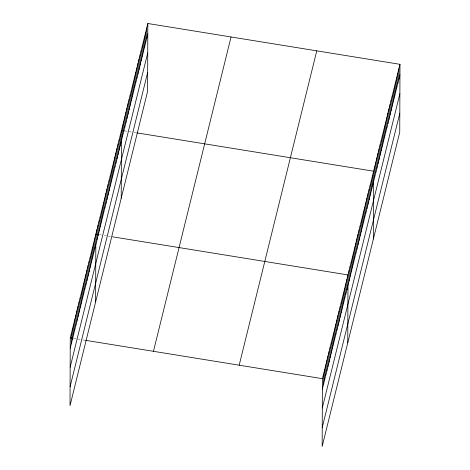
<?xml version="1.0" encoding="UTF-8"?>
<svg xmlns="http://www.w3.org/2000/svg" width="470" height="470" viewBox="0 0 470 470"><rect width="100%" height="100%" fill="white"/><g stroke="black" fill="none" stroke-linecap="round" stroke-linejoin="round"><path stroke-width="0.35" stroke-dasharray="2.35 1.76" d="M124.926 130.936L131.864 132.058M133.944 132.399L136.024 132.734M99.323 234.671L101.403 235.012M104.175 235.458L106.948 235.905M108.335 236.134L110.421 236.469M73.72 338.406L81.345 339.64M82.732 339.863L85.505 340.315"/><path stroke-width="0.7" d="M147.839 23.5L70.253 337.848L70.018 405.68L147.603 91.333L147.839 23.5L399.982 64.32L399.747 132.152L322.162 446.5L322.397 378.667L399.982 64.32M71.328 343.781L71.364 333.336M72.445 339.27L72.48 328.824M73.555 334.763L73.59 324.312M74.671 330.251L74.707 319.806M75.782 325.739L75.817 315.294M76.898 321.233L76.933 310.782M78.008 316.721L78.044 306.276M79.125 312.209L79.16 301.764M80.235 307.703L80.27 297.252M81.351 303.191L81.386 292.745M82.462 298.679L82.497 288.233M83.578 294.173L83.613 283.721M84.688 289.661L84.723 279.215M85.799 285.149L85.84 274.703M86.915 280.637L86.95 270.191M88.025 276.131L88.066 265.685M89.141 271.619L89.177 261.173M90.252 267.107L90.293 256.661M91.368 262.601L91.403 252.149M92.478 258.089L92.519 247.643M93.595 253.577L93.63 243.131M94.705 249.071L94.746 238.619M95.621 301.946L95.856 234.113L98.63 234.559M96.932 240.047L96.973 229.601M98.048 235.541L98.083 225.089M99.158 231.029L99.199 220.583M100.275 226.517L100.31 216.071M101.385 222.01L101.42 211.559M102.501 217.498L102.536 207.053M103.612 212.986L103.647 202.541M104.728 208.474L104.763 198.029M105.838 203.968L105.873 193.523M106.954 199.456L106.99 189.011M108.065 194.944L108.1 184.499M109.181 190.438L109.216 179.987M110.291 185.926L110.327 175.48M111.408 181.414L111.443 170.968M112.518 176.908L112.553 166.456M113.634 172.396L113.669 161.95M114.745 167.884L114.78 157.438M115.861 163.378L115.896 152.926M116.971 158.866L117.007 148.42M118.088 154.354L118.123 143.908M119.198 149.848L119.233 139.396M120.314 145.336L120.349 134.89M121.225 198.211L121.46 130.378L124.233 130.825M122.523 136.371L122.558 125.925M123.622 131.917L123.657 121.472M124.72 127.464L124.756 117.018M125.819 123.011L125.86 112.565M126.918 118.558L126.959 108.112M128.022 114.104L128.057 103.659M129.121 109.651L129.156 99.205M130.219 105.198L130.255 94.752M131.318 100.745L131.353 90.299M132.417 96.291L132.452 85.846M133.515 91.838L133.55 81.392M134.614 87.385L134.649 76.939M135.713 82.931L135.748 72.486M136.811 78.478L136.846 68.032M137.91 74.025L137.951 63.579M139.008 69.572L139.05 59.126M140.113 65.118L140.148 54.673M141.212 60.665L141.247 50.22M142.31 56.212L142.345 45.766M143.409 51.759L143.444 41.313M144.507 47.306L144.543 36.86M145.606 42.852L145.641 32.407M146.705 38.399L146.74 27.953M323.472 384.601L323.507 374.155M324.588 380.095L324.623 369.649M325.698 375.583L325.734 365.137M326.815 371.071L326.85 360.625M327.925 366.565L327.96 356.113M329.041 362.053L329.076 351.607M330.152 357.541L330.187 347.095M331.268 353.035L331.303 342.583M332.378 348.523L332.413 338.077M333.494 344.011L333.53 333.565M334.605 339.505L334.64 329.053M335.715 334.993L335.756 324.547M336.831 330.481L336.867 320.035M337.942 325.974L337.983 315.523M339.058 321.462L339.093 311.017M340.168 316.95L340.21 306.505M341.285 312.438L341.32 301.993M342.395 307.932L342.436 297.487M343.511 303.42L343.546 292.975M344.622 298.908L344.663 288.463M345.738 294.402L345.773 283.951M346.848 289.89L346.889 279.444M347.765 342.765L348 274.932L112.5 236.804M349.075 280.872L349.116 270.42M350.191 276.36L350.226 265.914M351.302 271.848L351.337 261.402M352.418 267.342L352.453 256.89M353.528 262.83L353.563 252.384M354.644 258.318L354.68 247.872M355.755 253.812L355.79 243.36M356.871 249.3L356.906 238.854M357.981 244.788L358.017 234.342M359.098 240.276L359.133 229.83M360.208 235.77L360.243 225.324M361.324 231.258L361.36 220.812M362.435 226.746L362.47 216.3M363.551 222.239L363.586 211.788M364.661 217.728L364.697 207.282M365.778 213.216L365.813 202.77M366.888 208.709L366.923 198.258M368.004 204.197L368.039 193.752M369.115 199.685L369.15 189.24M370.231 195.179L370.266 184.728M371.341 190.667L371.376 180.221M372.452 186.155L372.493 175.709M373.368 239.03L373.603 171.197L136.717 132.846M374.666 177.196L374.702 166.744M375.765 172.743L375.8 162.291M376.864 168.289L376.899 157.838M377.962 163.836L378.003 153.385M379.061 159.383L379.102 148.931M380.165 154.93L380.201 144.478M381.264 150.476L381.299 140.025M382.363 146.023L382.398 135.571M383.461 141.57L383.497 131.118M384.56 137.117L384.595 126.665M385.659 132.663L385.694 122.212M386.757 128.21L386.792 117.758M387.856 123.757L387.891 113.305M388.954 119.304L388.99 108.852M390.053 114.85L390.094 104.399M391.152 110.397L391.193 99.946M392.256 105.944L392.291 95.492M393.355 101.491L393.39 91.039M394.453 97.037L394.489 86.586M395.552 92.584L395.587 82.133M396.651 88.131L396.686 77.679M397.749 83.678L397.785 73.226M398.848 79.224L398.883 68.773M70.218 348.294L147.803 33.946M70.148 367.229L147.739 52.887M70.083 386.74L147.668 72.398M153.461 351.313L231.046 36.971M239.189 365.196L316.774 50.848M322.361 389.113L399.947 74.771M322.291 408.054L399.882 93.706M322.226 427.565L399.811 113.217M70.253 337.848L73.026 338.294M85.505 340.315L322.397 378.667"/></g></svg>
